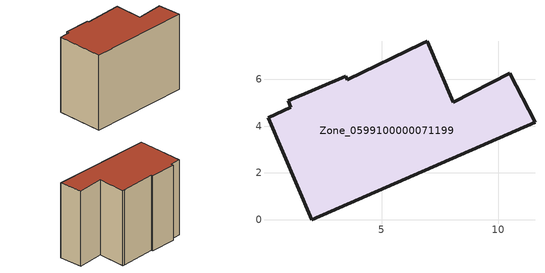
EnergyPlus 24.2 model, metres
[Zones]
Zone_0599100000071199
 floor ground (C_G): 0.99,5.08 3.46,6.14 3.53,5.98 6.72,7.53 6.96,7.63 8.07,5.02 10.49,6.26 11.57,4.17 2,0 0.13,4.36 1.1,4.82 z3.36
 wall outside (C_F): 11.57,4.17 10.49,6.26 8.07,5.02 6.96,7.63 6.72,7.53 3.53,5.98 3.46,6.14 0.99,5.08 1.1,4.82 0.13,4.36 2,0 11.57,4.17 z3.36:11.07
 roof outside (C_R): 3.46,6.14 0.99,5.08 1.1,4.82 0.13,4.36 2,0 11.57,4.17 10.49,6.26 8.07,5.02 6.96,7.63 6.72,7.53 3.53,5.98 z11.07
[BUILDING]
Pand.0599100000071199: North Axis=0; Terrain=City; Loads Convergence Tolerance Value=0.04; Temperature Convergence Tolerance Value=0.4; Solar Distribution=FullExterior; Maximum Number of Warmup Days=25; Minimum Number of Warmup Days=1
[Site:Location]
Rotterdam.The.Hague.AP_ZH_NLD Design_Conditions: Latitude=51.96; Longitude=4.45; Time Zone=1; Elevation=-4.5
[SITE:GROUNDTEMPERATURE:BUILDINGSURFACE]
18, 18, 18, 18, 18, 18, 18, 18, 18, 18, 18, 18
[MATERIAL] Thermal Absorptance=0.9; Solar Absorptance=0.7; Visible Absorptance=0.7
Name | Roughness | Thickness | Conductivity | Density | Specific Heat
G.TC.1946 | MediumSmooth | 0.15 | 1 | 540 | 1210
F.TC.1946 | Rough | 0.3 | 0.857143 | 1920 | 840
R.TC.1946 | MediumRough | 0.2 | 0.909091 | 1500 | 1000
[CONSTRUCTION]
C_G: G.TC.1946
C_F: F.TC.1946
C_R: R.TC.1946
[ZONE]
Zone_0599100000071199: Type=1; Multiplier=1; Ceiling Height=Autocalculate; Volume=Autocalculate; Floor Area=autocalculate; Part of Total Floor Area=Yes
[ZONEINFILTRATION:DESIGNFLOWRATE]
Infil_Zone_0599100000071199: Zone or ZoneList or Space or SpaceList=Zone_0599100000071199; Schedule=AlwaysOn; Design Flow Rate Calculation Method=Flow/Area; Flow Rate per Floor Area=0.003; Constant Term Coefficient=1; Temperature Term Coefficient=0; Velocity Term Coefficient=0; Velocity Squared Term Coefficient=0
[HVACTEMPLATE:ZONE:IDEALLOADSAIRSYSTEM]
Zone_0599100000071199: Maximum Heating Supply Air Temperature=50; Minimum Cooling Supply Air Temperature=13; Maximum Heating Supply Air Humidity Ratio=0.0156; Minimum Cooling Supply Air Humidity Ratio=0.0077; Heating Limit=NoLimit; Cooling Limit=NoLimit; Dehumidification Control Type=ConstantSensibleHeatRatio; Cooling Sensible Heat Ratio=0.7; Dehumidification Setpoint=60; Humidification Control Type=None; Humidification Setpoint=30; Outdoor Air Method=None; Outdoor Air Flow Rate per Person=0.00944; Outdoor Air Flow Rate per Zone Floor Area=0; Outdoor Air Flow Rate per Zone=0; Demand Controlled Ventilation Type=None; Outdoor Air Economizer Type=NoEconomizer; Heat Recovery Type=None; Sensible Heat Recovery Effectiveness=0.7; Latent Heat Recovery Effectiveness=0.65
[ZONECONTROL:THERMOSTAT]
ThermostatControl_Zone_0599100000071199: Zone or ZoneList=Zone_0599100000071199; Control Type Schedule=DualSetpointControlType; Control 1=Thermostat_Zone_0599100000071199; Temperature Difference Between Cutout And Setpoint=0
[THERMOSTATSETPOINT:DUALSETPOINT]
Thermostat_Zone_0599100000071199: Heating Setpoint Temperature Schedule=HeatingSetpoint_Zone_0599100000071199; Cooling Setpoint Temperature Schedule=CoolingSetpoint_Zone_0599100000071199
[SCHEDULE:COMPACT]
HeatingSetpoint_Zone_0599100000071199: Through: 12/31, For: AllDays, Until: 24:00, 21
CoolingSetpoint_Zone_0599100000071199: Through: 12/31, For: AllDays, Until: 24:00, 24
DualSetpointControlType: Through: 12/31, For: AllDays, Until: 24:00, 4
AlwaysOn: Through: 12/31, For: AllDays, Until: 24:00, 1
